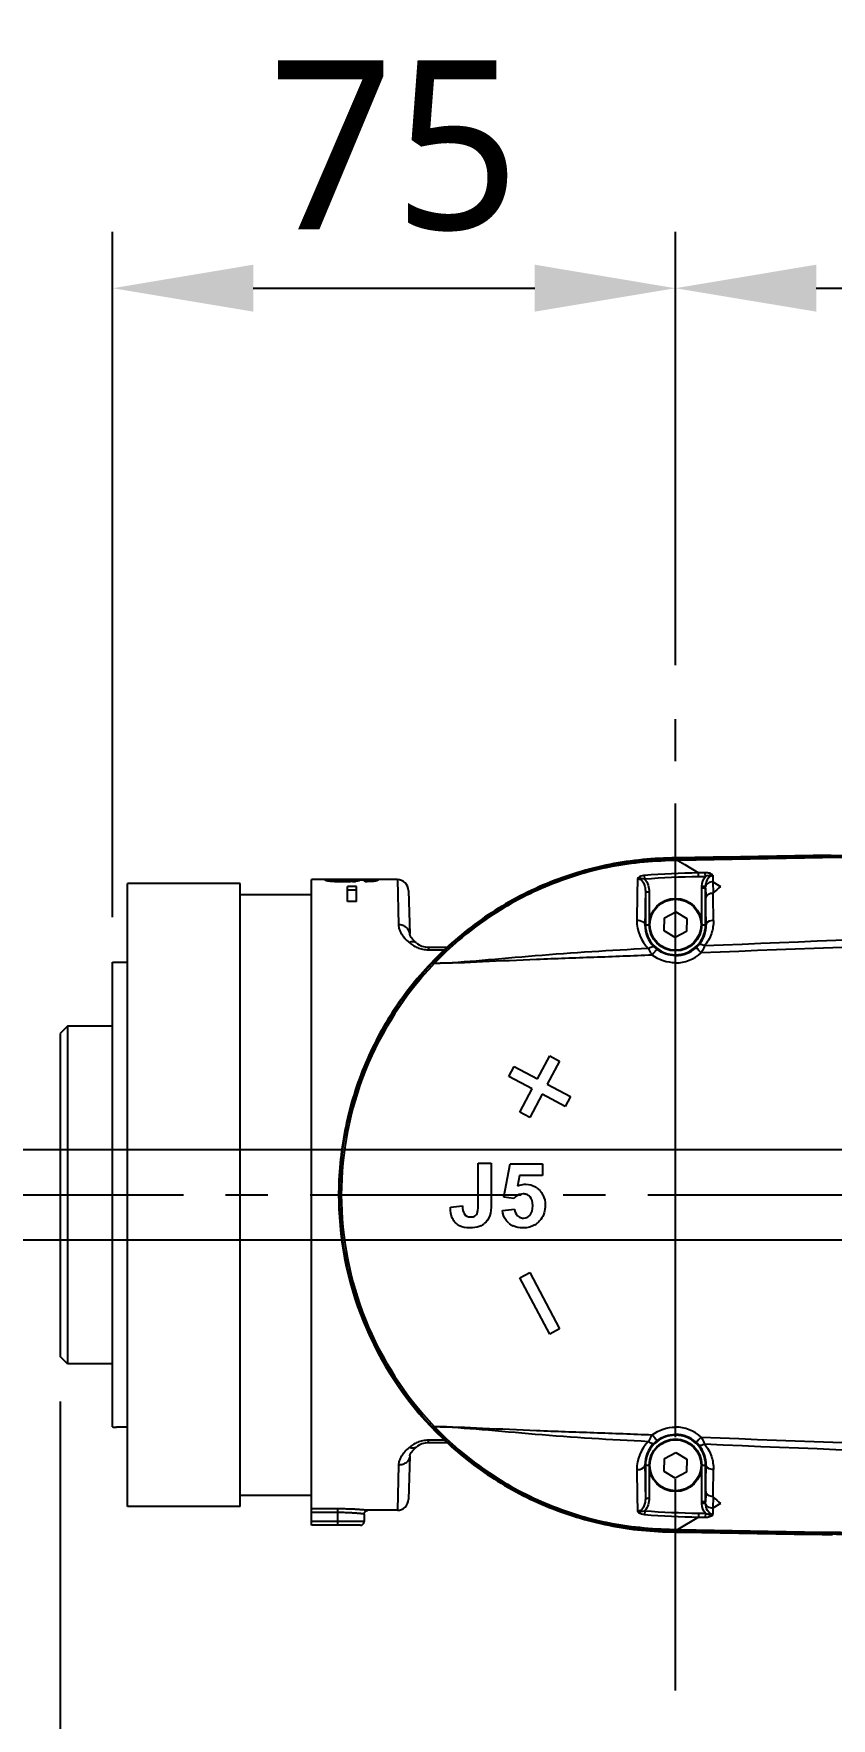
# Model space of a CAD drawing. Header units: millimetres. Extents: x 5828 to 6704, y 123 to 421.
# Drawn here: x 6403.88 to 6410.96, y 266.44 to 281.4 of the extents above; entities that cross this region are included whole.
import ezdxf

# ---------------------------------------------------------------- set-up
doc = ezdxf.new("R2010")
doc.units = ezdxf.units.MM
doc.linetypes.add('CENTER', pattern=[0.6, 0.375, -0.075, 0.075, -0.075])
for name, color, linetype in [('中心线', 7, 'Continuous'), ('外形图', 7, 'Continuous'), ('尺寸标注', 7, 'Continuous')]:
    doc.layers.add(name, color=color, linetype=linetype)
doc.styles.add('微软雅黑', font='msyh.ttc', dxfattribs={"height": 1.5})
doc.dimstyles.new('尺寸标注_1_15比例', dxfattribs={"dimtxt": 1.5, "dimasz": 1.25, "dimexe": 0.5, "dimexo": 0.4, "dimgap": 0.5, "dimtad": 1, "dimdec": 1, "dimlfac": 15, "dimdsep": 46, "dimtxsty": '微软雅黑', "dimcen": 0.09, "dimadec": 0, "dimazin": 0, "dimtp": 0.01, "dimtm": 0.01, "dimtfac": 1, "dimtdec": 1, "dimtofl": 0, "dimtmove": 0, "dimatfit": 3, "dimfxl": 1, "dimtolj": 1, "dimarcsym": 0})

# ---------------------------------------------------------------- blocks, each defined once
blk = doc.blocks.new('*D927')
at = {"layer": 'Defpoints', "color": 0}
for p in [(6409.58, 279.142), (6409.58, 275.394), (6404.58, 273.157)]:
    blk.add_point(p, dxfattribs=at)
at = {"layer": '尺寸标注', "color": 0, "lineweight": -2}
for p, q in [((6404.58, 273.557), (6404.58, 279.642)), ((6409.58, 275.794), (6409.58, 279.642)), ((6405.83, 279.142), (6408.33, 279.142))]:
    blk.add_line(p, q, dxfattribs=at)
at = {"layer": '尺寸标注', "color": 0}
for points in [[(6405.83, 279.351), (6405.83, 278.934), (6404.58, 279.142)], [(6408.33, 278.934), (6408.33, 279.351), (6409.58, 279.142)]]:
    blk.add_solid(points, dxfattribs=at)
at = {"layer": '尺寸标注', "color": 0, "insert": (6407.08, 280.405), "char_height": 1.5, "attachment_point": 5, "style": '微软雅黑'}
blk.add_mtext('\\A1;75', dxfattribs=at)
blk = doc.blocks.new('*D928')
at = {"layer": 'Defpoints', "color": 0}
for p in [(6428.58, 279.142), (6428.58, 276.9), (6409.58, 275.394)]:
    blk.add_point(p, dxfattribs=at)
at = {"layer": '尺寸标注', "color": 0, "lineweight": -2}
for p, q in [((6409.58, 275.794), (6409.58, 279.642)), ((6428.58, 277.3), (6428.58, 279.642)), ((6410.83, 279.142), (6427.33, 279.142))]:
    blk.add_line(p, q, dxfattribs=at)
at = {"layer": '尺寸标注', "color": 0}
for points in [[(6410.83, 279.351), (6410.83, 278.934), (6409.58, 279.142)], [(6427.33, 278.934), (6427.33, 279.351), (6428.58, 279.142)]]:
    blk.add_solid(points, dxfattribs=at)
at = {"layer": '尺寸标注', "color": 0, "insert": (6419.08, 280.418), "char_height": 1.5, "attachment_point": 5, "style": '微软雅黑'}
blk.add_mtext('\\A1;285', dxfattribs=at)
blk = doc.blocks.new('*D929')
at = {"layer": 'Defpoints', "color": 0}
for p in [(6412.513, 271.091), (6413.848, 271.091), (6413.848, 263.769)]:
    blk.add_point(p, dxfattribs=at)
at = {"layer": '尺寸标注', "color": 0, "lineweight": -2}
for p, q in [((6412.513, 270.691), (6412.513, 263.269)), ((6413.848, 270.691), (6413.848, 263.269)), ((6411.263, 263.769), (6406.533, 263.769)), ((6415.098, 263.769), (6416.348, 263.769))]:
    blk.add_line(p, q, dxfattribs=at)
at = {"layer": '尺寸标注', "color": 0}
for points in [[(6411.263, 263.56), (6411.263, 263.977), (6412.513, 263.769)], [(6415.098, 263.977), (6415.098, 263.56), (6413.848, 263.769)]]:
    blk.add_solid(points, dxfattribs=at)
at = {"layer": '尺寸标注', "color": 0, "insert": (6408.096, 265.044), "char_height": 1.5, "attachment_point": 5, "style": '微软雅黑'}
blk.add_mtext('\\A1;20', dxfattribs=at)
blk = doc.blocks.new('*D930')
at = {"layer": 'Defpoints', "color": 0}
for p in [(6413.18, 271.491), (6401.746, 270.69), (6413.18, 270.69)]:
    blk.add_point(p, dxfattribs=at)
at = {"layer": '尺寸标注', "color": 0, "lineweight": -2}
for p, q in [((6401.746, 272.741), (6401.746, 273.991)), ((6412.78, 271.491), (6401.246, 271.491)), ((6412.78, 270.69), (6401.246, 270.69)), ((6401.746, 269.44), (6401.746, 264.838))]:
    blk.add_line(p, q, dxfattribs=at)
at = {"layer": '尺寸标注', "color": 0}
for points in [[(6401.537, 272.741), (6401.954, 272.741), (6401.746, 271.491)], [(6401.954, 269.44), (6401.537, 269.44), (6401.746, 270.69)]]:
    blk.add_solid(points, dxfattribs=at)
at = {"layer": '尺寸标注', "color": 0, "insert": (6400.479, 266.346), "char_height": 1.5, "attachment_point": 5, "rotation": 90, "style": '微软雅黑'}
blk.add_mtext('\\A1;12', dxfattribs=at)
blk = doc.blocks.new('*D943')
at = {"layer": 'Defpoints', "color": 0}
for p in [(6404.114, 269.657), (6428.58, 228.257), (6404.114, 225.751)]:
    blk.add_point(p, dxfattribs=at)
at = {"layer": '尺寸标注', "color": 0, "lineweight": -2}
for p, q in [((6404.114, 269.257), (6404.114, 225.251)), ((6428.58, 227.857), (6428.58, 225.251)), ((6427.33, 225.751), (6405.364, 225.751))]:
    blk.add_line(p, q, dxfattribs=at)
at = {"layer": '尺寸标注', "color": 0}
for points in [[(6405.364, 225.959), (6405.364, 225.543), (6404.114, 225.751)], [(6427.33, 225.543), (6427.33, 225.959), (6428.58, 225.751)]]:
    blk.add_solid(points, dxfattribs=at)
at = {"layer": '尺寸标注', "color": 0, "insert": (6416.347, 227.026), "char_height": 1.5, "attachment_point": 5, "style": '微软雅黑'}
blk.add_mtext('\\A1;367', dxfattribs=at)

msp = doc.modelspace()

# ---------------------------------------------------------------- linework, layer by layer
at = {"layer": '中心线', "linetype": 'CENTER', "ltscale": 5}
for p, q in [((6409.5804, 266.6915), (6409.5804, 275.3938)), ((6403.334, 271.0906), (6435.6426, 271.0906))]:
    msp.add_line(p, q, dxfattribs=at)
at = {"layer": '外形图'}
for p, q in [((6409.6313, 274.0793), (6409.6023, 274.0788)), ((6409.6025, 274.0617), (6409.6023, 274.0763)), ((6409.6856, 274.0801), (6409.6024, 274.075)), ((6409.6025, 274.0617), (6409.6633, 274.0246)), ((6409.6856, 274.0801), (6409.6313, 274.0793)), ((6406.3471, 268.1573), (6406.3471, 273.8906)), ((6407.1097, 273.8906), (6406.3471, 273.8906)), ((6406.5258, 273.8896), (6406.5258, 273.8744)), ((6406.7009, 273.8905), (6406.7009, 273.8863)), ((6406.7365, 273.888), (6406.7365, 273.8756)), ((6406.8806, 273.8896), (6406.8806, 273.8742)), ((6407.1097, 273.8906), (6407.1198, 273.4894)), ((6409.3077, 273.8939), (6409.3045, 273.9279)), ((6409.6633, 274.0246), (6409.7847, 273.9504)), ((6409.8448, 273.9517), (6409.7847, 273.9504)), ((6409.7854, 273.9159), (6409.7847, 273.9504)), ((6409.8455, 273.9171), (6409.8448, 273.9517)), ((6404.7138, 268.324), (6404.7138, 273.8573)), ((6405.7138, 273.8573), (6404.7138, 273.8573)), ((6405.7138, 268.324), (6405.7138, 273.8573)), ((6405.7138, 273.7573), (6406.3471, 273.7573)), ((6406.5448, 273.8841), (6406.5448, 273.8731)), ((6406.5636, 273.881), (6406.5636, 273.8721)), ((6406.6257, 273.8797), (6406.6257, 273.8709)), ((6406.6671, 273.6953), (6406.6671, 273.83)), ((6406.7471, 273.83), (6406.6671, 273.83)), ((6406.7471, 273.7974), (6406.6671, 273.7974)), ((6406.69, 273.8812), (6406.69, 273.8723)), ((6406.7108, 273.8844), (6406.7108, 273.8734)), ((6406.7471, 273.6953), (6406.7471, 273.83)), ((6406.8517, 273.8817), (6406.8517, 273.8728)), ((6406.8642, 273.8841), (6406.8642, 273.8733)), ((6407.2097, 273.7933), (6407.2198, 273.4064)), ((6409.3132, 273.7823), (6409.3132, 273.4906)), ((6409.3132, 273.7823), (6409.3465, 273.7823)), ((6409.3465, 273.7823), (6409.3465, 273.4906)), ((6409.8144, 273.4906), (6409.8144, 273.8164)), ((6409.8477, 273.8164), (6409.8144, 273.8164)), ((6409.8481, 273.8303), (6409.8151, 273.8331)), ((6409.8477, 273.4906), (6409.8477, 273.8164)), ((6409.913, 273.872), (6409.9804, 273.8308)), ((6409.913, 273.872), (6409.9147, 273.7696)), ((6406.7471, 273.6953), (6406.6671, 273.6953)), ((6409.4829, 273.5509), (6409.5839, 273.6053)), ((6409.5839, 273.6053), (6409.6814, 273.545)), ((6409.3089, 273.4906), (6409.3465, 273.4906)), ((6409.4795, 273.4363), (6409.4829, 273.5509)), ((6409.6814, 273.545), (6409.678, 273.4304)), ((6409.8144, 273.4906), (6409.8525, 273.4906)), ((6407.2198, 273.4064), (6407.2198, 273.4064)), ((6407.3852, 273.2906), (6407.3852, 273.2684)), ((6407.3852, 273.2906), (6407.5522, 273.2906)), ((6409.577, 273.376), (6409.4795, 273.4363)), ((6409.678, 273.4304), (6409.577, 273.376)), ((6404.5804, 269.0307), (6404.5804, 273.1573)), ((6404.5804, 273.1573), (6404.7138, 273.1573)), ((6407.3852, 273.2684), (6407.529, 273.2684)), ((6409.5804, 268.9653), (6409.5804, 273.2159)), ((6404.1804, 272.5906), (6404.1138, 272.524)), ((6404.1804, 272.5906), (6404.1804, 269.5906)), ((6404.5804, 272.5906), (6404.1804, 272.5906)), ((6404.1138, 272.524), (6404.1138, 269.6573)), ((6408.3536, 272.1205), (6408.4632, 272.3265)), ((6408.5515, 272.2795), (6408.4419, 272.0735)), ((6408.4632, 272.3265), (6408.5515, 272.2795)), ((6408.1007, 272.1417), (6408.1476, 272.23)), ((6408.3067, 272.0322), (6408.1007, 272.1417)), ((6408.1476, 272.23), (6408.3536, 272.1205)), ((6408.1972, 271.8261), (6408.3067, 272.0322)), ((6408.395, 271.9852), (6408.2855, 271.7792)), ((6408.601, 271.8757), (6408.395, 271.9852)), ((6408.4419, 272.0735), (6408.648, 271.964)), ((6408.648, 271.964), (6408.601, 271.8757)), ((6408.2855, 271.7792), (6408.1972, 271.8261)), ((6407.829, 271.0079), (6407.829, 271.374)), ((6407.829, 271.374), (6407.943, 271.374)), ((6407.943, 271.374), (6407.943, 271.0153)), ((6408.0555, 271.0713), (6408.1112, 271.3662)), ((6408.1112, 271.3662), (6408.3984, 271.3662)), ((6408.3984, 271.3662), (6408.3984, 271.2646)), ((6408.1935, 271.2646), (6408.1765, 271.1683)), ((6408.3984, 271.2646), (6408.1935, 271.2646)), ((6408.1436, 271.0586), (6408.0555, 271.0713)), ((6407.5804, 270.9824), (6407.6883, 270.9948)), ((6408.0424, 270.953), (6408.1506, 270.9642)), ((6408.1972, 270.3551), (6408.2855, 270.4021)), ((6408.4632, 269.8548), (6408.1972, 270.3551)), ((6408.2855, 270.4021), (6408.5515, 269.9017)), ((6408.5515, 269.9017), (6408.4632, 269.8548)), ((6404.1804, 269.5906), (6404.1138, 269.6573)), ((6404.5804, 269.5906), (6404.1804, 269.5906)), ((6404.7138, 269.0283), (6404.6138, 269.0283)), ((6407.3852, 268.8906), (6407.3852, 268.9129)), ((6407.5286, 268.9129), (6407.3852, 268.9129)), ((6407.5527, 268.8906), (6407.3852, 268.8906)), ((6409.4829, 268.7509), (6409.5839, 268.8053)), ((6409.5839, 268.8053), (6409.6814, 268.745)), ((6407.1198, 268.6919), (6407.1097, 268.2906)), ((6407.2198, 268.7749), (6407.2097, 268.388)), ((6409.3089, 268.6906), (6409.3465, 268.6906)), ((6409.3132, 268.6906), (6409.3132, 268.399)), ((6409.3465, 268.6906), (6409.3465, 268.399)), ((6409.4795, 268.6363), (6409.4829, 268.7509)), ((6409.6814, 268.745), (6409.678, 268.6304)), ((6409.8144, 268.3649), (6409.8144, 268.6906)), ((6409.8144, 268.6906), (6409.8525, 268.6906)), ((6409.8477, 268.3649), (6409.8477, 268.6906)), ((6409.577, 268.576), (6409.4795, 268.6363)), ((6409.678, 268.6304), (6409.577, 268.576)), ((6405.7138, 268.424), (6406.3471, 268.424)), ((6409.3132, 268.399), (6409.3465, 268.399)), ((6409.8477, 268.3649), (6409.8144, 268.3649)), ((6409.9147, 268.4117), (6409.913, 268.3093)), ((6405.7138, 268.324), (6404.7138, 268.324)), ((6406.5804, 268.3033), (6406.3471, 268.3033)), ((6406.5804, 268.2707), (6406.3471, 268.2707)), ((6406.5804, 268.1573), (6406.5804, 268.3033)), ((6406.8155, 268.2579), (6406.8143, 268.1901)), ((6407.1097, 268.2906), (6406.8489, 268.2906)), ((6409.3077, 268.2874), (6409.3045, 268.2534)), ((6409.7847, 268.2309), (6409.6025, 268.1196)), ((6409.7854, 268.2654), (6409.7847, 268.2309)), ((6409.7847, 268.2309), (6409.8448, 268.2296)), ((6409.8481, 268.351), (6409.8151, 268.3482)), ((6409.8455, 268.2642), (6409.8448, 268.2296)), ((6409.9804, 268.3504), (6409.913, 268.3093)), ((6406.8143, 268.1901), (6406.3471, 268.1901)), ((6406.781, 268.1573), (6406.3471, 268.1573)), ((6409.6022, 268.1042), (6409.6536, 268.1017)), ((6409.6022, 268.1025), (6409.6536, 268.1017)), ((6409.6025, 268.1196), (6409.6023, 268.105)), ((6410.9646, 268.0748), (6410.9744, 268.0746))]:
    msp.add_line(p, q, dxfattribs=at)
for points in [[(6407.2785, 273.3292), (6407.2683, 273.3381), (6407.259, 273.3469), (6407.251, 273.3552), (6407.244, 273.3629), (6407.2382, 273.3702), (6407.2334, 273.3768), (6407.2295, 273.3827), (6407.2264, 273.388), (6407.224, 273.3928), (6407.2222, 273.3969), (6407.221, 273.4004), (6407.2203, 273.4032), (6407.2199, 273.4052), (6407.2198, 273.4064)], [(6407.2198, 268.7749), (6407.2199, 268.7761), (6407.2203, 268.7781), (6407.221, 268.7809), (6407.2223, 268.7844), (6407.224, 268.7886), (6407.2264, 268.7933), (6407.2295, 268.7986), (6407.2334, 268.8046), (6407.2382, 268.8112), (6407.2441, 268.8184), (6407.251, 268.8262), (6407.2591, 268.8345), (6407.2684, 268.8432), (6407.2785, 268.8521)], [(6406.8155, 268.2579), (6406.8156, 268.2602), (6406.8161, 268.2633), (6406.8168, 268.2664), (6406.8178, 268.2694), (6406.819, 268.2722), (6406.8206, 268.275), (6406.8224, 268.2776), (6406.8244, 268.28), (6406.8267, 268.2822), (6406.8291, 268.2842), (6406.8318, 268.2859), (6406.8345, 268.2874), (6406.8374, 268.2886), (6406.8405, 268.2896), (6406.8435, 268.2902), (6406.8467, 268.2906), (6406.8489, 268.2906)]]:
    msp.add_lwpolyline(points, dxfattribs=at)
for centre, radius in [((6409.5804, 273.4906), 0.2333), ((6409.5804, 273.4906), 0.2267), ((6409.5804, 268.6906), 0.2333), ((6409.5804, 268.6906), 0.2267)]:
    msp.add_circle(centre, radius, dxfattribs=at)
for centre, radius, start, end in [((6425.0406, -610.4454), 884.6564, 90.3351838, 90.9999326), ((6423.646, -512.7398), 786.9268, 90.2752708, 91.0225507), ((6407.1097, 273.7906), 0.1, 1.5, 90), ((6507.2117, 272.2726), 97.9829, 179.049727, 179.2649), ((6406.6617, 274.6122), 0.7404, 273.80278, 275.54923), ((6406.6638, 274.5884), 0.7165, 275.56813, 275.82642), ((6481.5883, 272.5815), 72.2851, 179.048152, 179.279371), ((6410.9325, 272.7422), 1.4463, 131.17122, 134.73157), ((6332.9572, 272.6237), 76.966, 0.674219, 0.853127), ((6341.8552, 272.6527), 68.0025, 0.706034, 0.903416), ((6409.5849, 273.5249), 0.348, 179.21414, 225.1184), ((6409.5799, 273.4864), 0.271, 179.09652, 225.44843), ((6409.5804, 273.4906), 0.2672, 180, 0), ((6409.5817, 273.4865), 0.2709, 319.86681, 0.8812), ((6416.3318, 129.1035), 144.3441, 88.339768, 92.578488), ((6407.3852, 273.4573), 0.1667, 230.21661, 270), ((6409.5706, 273.4771), 0.2579, 225.46819, 233.25352), ((6409.5916, 273.4782), 0.2579, 311.97894, 319.84973), ((6409.5809, 271.0904), 2.9851, 136.19213, 179.99571), ((6409.5805, 273.4904), 0.2744, 269.99707, 312.0083), ((6409.5804, 273.4927), 0.3408, 270.00213, 312.04576), ((6409.5809, 271.0909), 2.9851, 180.0043, 223.80786), ((6408.2586, 271.0045), 0.1833, 110.05869, 116.62903), ((6408.2278, 270.9997), 0.1004, 106.74697, 114.97053), ((6408.2496, 271.0199), 0.1677, 52.24546, 58.5524), ((6407.7717, 270.9708), 0.1739, 304.52067, 309.28467), ((6408.2074, 270.9645), 0.1639, 229.68278, 239.77219), ((6408.2087, 270.967), 0.1667, 239.78451, 244.8994), ((6408.2423, 270.9687), 0.1696, 301.62289, 305.86678), ((6408.2387, 270.9736), 0.1757, 305.88811, 312.20484), ((6409.5804, 268.6906), 0.2672, 0, 180), ((6409.5804, 268.6885), 0.3408, 47.95424, 89.99787), ((6409.5805, 268.6909), 0.2744, 47.99169, 90.00293), ((6407.3852, 268.724), 0.1667, 90.00003, 129.7826), ((6409.5849, 268.6564), 0.348, 134.88168, 180.78564), ((6409.5799, 268.6949), 0.271, 134.55154, 180.90344), ((6409.5706, 268.7042), 0.2579, 126.74656, 134.53177), ((6409.5916, 268.7031), 0.2579, 40.15028, 48.02104), ((6409.5814, 268.6947), 0.2711, 359.13619, 40.11579), ((6416.3318, 413.0806), 144.3469, 267.421552, 271.660192), ((6476.7601, 269.5293), 67.4564, 180.712353, 180.960124), ((6338.5408, 269.5751), 71.3172, 359.101171, 359.289379), ((6497.2881, 269.7627), 88.0582, 180.722978, 180.962411), ((6328.9121, 269.6116), 81.0115, 359.151338, 359.321313), ((6407.1097, 268.3906), 0.1, 270, 358.49997), ((6410.933, 269.4396), 1.4469, 225.26963, 228.82839), ((6406.781, 268.1906), 0.0333, 270, 359), ((6424.9415, 1144.7667), 876.7959, 268.9975832, 269.66828), ((6423.5288, 1045.243), 777.2481, 268.9733511, 269.7299241)]:
    msp.add_arc(centre, radius, start, end, dxfattribs=at)
msp.add_ellipse((6404.7471, 271.0906), major_axis=(0, 2.0667), ratio=1, start_param=-3.2223255, end_param=-3.2061536, dxfattribs=at)
for points, knots in [([(6419.8652, 274.1985), (6418.1685, 274.1888), (6415.6236, 274.1666), (6412.6546, 274.1271), (6410.9581, 274.1019), (6410.1098, 274.0863), (6409.6856, 274.0801)], [0, 0, 0, 0, 0.4999899, 0.7499865, 0.8749853, 1, 1, 1, 1]), ([(6409.547, 274.0829), (6409.4486, 274.0807), (6409.2518, 274.0701), (6408.8634, 274.0071), (6408.3923, 273.8582), (6407.8737, 273.572), (6407.4209, 273.1899), (6407.0518, 272.7265), (6406.7804, 272.1999), (6406.6179, 271.6301), (6406.5527, 270.8457), (6406.7647, 269.8637), (6407.3396, 269.0401), (6407.9583, 268.5533), (6408.4864, 268.2845), (6408.9621, 268.1518), (6409.3531, 268.1015), (6409.5507, 268.098), (6409.6499, 268.0966)], [0, 0, 0, 0, 0.0313918, 0.0627055, 0.1252465, 0.1877889, 0.2503308, 0.3128738, 0.3754122, 0.4379568, 0.5004935, 0.6249746, 0.7494509, 0.8119925, 0.8745358, 0.9370831, 0.9683717, 1, 1, 1, 1]), ([(6409.6023, 274.0788), (6409.5035, 274.0772), (6409.3065, 274.0707), (6408.917, 274.0143), (6408.4438, 273.8742), (6407.9206, 273.5973), (6407.3104, 273.1011), (6406.7497, 272.2683), (6406.5152, 271.0907), (6406.7496, 269.9131), (6407.3104, 269.0802), (6407.9205, 268.5841), (6408.4437, 268.3071), (6408.9169, 268.167), (6409.3064, 268.1106), (6409.5034, 268.1041), (6409.6022, 268.1025)], [0, 0, 0, 0, 0.0315586, 0.0628955, 0.1255144, 0.1881321, 0.2507484, 0.3753715, 0.4999998, 0.6246281, 0.7492512, 0.8118676, 0.8744853, 0.9371042, 0.968441, 1, 1, 1, 1]), ([(6409.6023, 274.0763), (6409.4004, 274.0729), (6408.9957, 274.038), (6408.4114, 273.8605), (6407.8773, 273.5658), (6407.5664, 273.3026), (6407.4267, 273.1568)], [0, 0, 0, 0, 0.2498905, 0.4997219, 0.750074, 1, 1, 1, 1]), ([(6409.6025, 274.0617), (6409.4017, 274.0572), (6408.9984, 274.0261), (6408.4179, 273.8459), (6407.885, 273.5553), (6407.5767, 273.2917), (6407.4377, 273.1463)], [0, 0, 0, 0, 0.2498543, 0.4998287, 0.7498754, 1, 1, 1, 1]), ([(6406.4727, 273.8844), (6406.4727, 273.8846), (6406.4729, 273.8849), (6406.4733, 273.8852), (6406.4739, 273.8856), (6406.475, 273.8861), (6406.4767, 273.8865), (6406.4788, 273.8869), (6406.4815, 273.8873), (6406.4846, 273.8877), (6406.4896, 273.8882), (6406.4966, 273.8886), (6406.5092, 273.8892), (6406.5191, 273.8895), (6406.5258, 273.8896)], [0, 0, 0, 0, 0.0118525, 0.019438, 0.0286511, 0.0526566, 0.084771, 0.1255262, 0.1752654, 0.2336918, 0.3001019, 0.453128, 0.6246098, 1, 1, 1, 1]), ([(6406.5258, 273.8896), (6406.5374, 273.8899), (6406.5629, 273.8902), (6406.6042, 273.8904), (6406.651, 273.8904), (6406.684, 273.8905), (6406.7012, 273.8905)], [0, 0, 0, 0, 0.1984688, 0.4360621, 0.7054894, 1, 1, 1, 1]), ([(6406.6332, 273.8877), (6406.621, 273.8877), (6406.6037, 273.8876), (6406.5818, 273.8872), (6406.5721, 273.8869), (6406.5676, 273.8867)], [0, 0, 0, 0, 0.5568304, 0.7950322, 1, 1, 1, 1]), ([(6406.6911, 273.8869), (6406.687, 273.887), (6406.6782, 273.8873), (6406.6589, 273.8876), (6406.6437, 273.8877), (6406.6332, 273.8877)], [0, 0, 0, 0, 0.2125212, 0.4562806, 1, 1, 1, 1]), ([(6406.7012, 273.8905), (6406.7185, 273.8905), (6406.7519, 273.8904), (6406.7997, 273.8904), (6406.8423, 273.8901), (6406.8687, 273.8898), (6406.8806, 273.8896)], [0, 0, 0, 0, 0.2884852, 0.5584607, 0.8002563, 1, 1, 1, 1]), ([(6406.8394, 273.8869), (6406.8324, 273.8872), (6406.8172, 273.8875), (6406.7929, 273.8878), (6406.7655, 273.8879), (6406.7465, 273.888), (6406.7365, 273.888)], [0, 0, 0, 0, 0.2040707, 0.4433213, 0.7095381, 1, 1, 1, 1]), ([(6406.7365, 273.888), (6406.7397, 273.8879), (6406.7456, 273.8877), (6406.7538, 273.8872), (6406.7606, 273.8867), (6406.7653, 273.8862), (6406.7684, 273.8858), (6406.7703, 273.8855), (6406.7717, 273.8852), (6406.7729, 273.8848), (6406.7737, 273.8845), (6406.7743, 273.8842), (6406.7747, 273.8838), (6406.7748, 273.8835), (6406.7748, 273.8834)], [0, 0, 0, 0, 0.2458252, 0.4552012, 0.629251, 0.76694, 0.8223759, 0.8691079, 0.9073708, 0.9376633, 0.9608948, 0.9781065, 0.9904788, 1, 1, 1, 1]), ([(6406.8806, 273.8896), (6406.885, 273.8895), (6406.8933, 273.8892), (6406.9047, 273.8888), (6406.9143, 273.8883), (6406.9211, 273.8877), (6406.9256, 273.8872), (6406.9283, 273.8868), (6406.9305, 273.8864), (6406.9324, 273.886), (6406.9338, 273.8855), (6406.9348, 273.885), (6406.9355, 273.8844), (6406.9356, 273.884), (6406.9356, 273.8838)], [0, 0, 0, 0, 0.2377456, 0.4415863, 0.6119871, 0.7494112, 0.8059424, 0.8545513, 0.8954463, 0.9288738, 0.9551702, 0.9749004, 0.9890992, 1, 1, 1, 1]), ([(6409.3045, 273.9279), (6409.2981, 273.9273), (6409.2754, 273.9235), (6409.2507, 273.9124), (6409.2423, 273.8976)], [0, 0, 0, 0, 0.2735961, 1, 1, 1, 1]), ([(6409.2423, 273.8976), (6409.2547, 273.8994), (6409.2813, 273.8886), (6409.3007, 273.8556), (6409.3113, 273.8196), (6409.3132, 273.7947), (6409.3132, 273.7823)], [0, 0, 0, 0, 0.2510945, 0.5018024, 0.7509979, 1, 1, 1, 1]), ([(6409.9121, 273.9293), (6409.9054, 273.9383), (6409.8816, 273.9494), (6409.8577, 273.9519), (6409.8448, 273.9517)], [0, 0, 0, 0, 0.4652728, 1, 1, 1, 1]), ([(6409.8481, 273.8303), (6409.8495, 273.8513), (6409.8564, 273.8832), (6409.8804, 273.9189), (6409.9014, 273.9291), (6409.9121, 273.9293)], [0, 0, 0, 0, 0.4967975, 0.747736, 1, 1, 1, 1]), ([(6406.5147, 273.8755), (6406.5114, 273.8758), (6406.5053, 273.8764), (6406.4968, 273.8775), (6406.4894, 273.8787), (6406.4841, 273.8797), (6406.4805, 273.8805), (6406.4784, 273.8811), (6406.4766, 273.8816), (6406.4752, 273.8822), (6406.4741, 273.8827), (6406.4732, 273.8833), (6406.4727, 273.884), (6406.4727, 273.8844)], [0, 0, 0, 0, 0.2247818, 0.4231707, 0.5952357, 0.7375059, 0.7966258, 0.8475281, 0.8901801, 0.9248326, 0.9521779, 0.9730678, 1, 1, 1, 1]), ([(6406.5448, 273.8731), (6406.5421, 273.8732), (6406.5321, 273.8739), (6406.522, 273.8747), (6406.5147, 273.8755)], [0, 0, 0, 0, 0.2665951, 1, 1, 1, 1]), ([(6406.5676, 273.8867), (6406.5644, 273.8866), (6406.5598, 273.8864), (6406.5541, 273.8859), (6406.5507, 273.8856), (6406.5484, 273.8853), (6406.5469, 273.885), (6406.5461, 273.8849), (6406.5455, 273.8847), (6406.5451, 273.8845), (6406.5448, 273.8842), (6406.5448, 273.8841)], [0, 0, 0, 0, 0.4200647, 0.594077, 0.7405072, 0.8538463, 0.8972114, 0.9317951, 0.9584058, 0.9779729, 1, 1, 1, 1]), ([(6406.5448, 273.8841), (6406.5448, 273.8839), (6406.5451, 273.8836), (6406.5457, 273.8833), (6406.5463, 273.8831), (6406.5472, 273.8829), (6406.5486, 273.8826), (6406.5508, 273.8823), (6406.5536, 273.8819), (6406.5579, 273.8815), (6406.5613, 273.8812), (6406.5636, 273.881)], [0, 0, 0, 0, 0.0314974, 0.0588928, 0.0951764, 0.1405555, 0.1944991, 0.3240424, 0.474314, 0.6406265, 1, 1, 1, 1]), ([(6406.6264, 273.8709), (6406.6124, 273.8709), (6406.5851, 273.8712), (6406.5579, 273.8723), (6406.5448, 273.8731)], [0, 0, 0, 0, 0.5159916, 1, 1, 1, 1]), ([(6406.5636, 273.881), (6406.5678, 273.8808), (6406.577, 273.8803), (6406.5977, 273.8798), (6406.6142, 273.8797), (6406.6257, 273.8797)], [0, 0, 0, 0, 0.2015006, 0.442947, 1, 1, 1, 1]), ([(6406.6257, 273.8797), (6406.6375, 273.8797), (6406.6543, 273.8798), (6406.6757, 273.8804), (6406.6854, 273.8808), (6406.69, 273.8812)], [0, 0, 0, 0, 0.5474641, 0.7857332, 1, 1, 1, 1]), ([(6406.7108, 273.8734), (6406.6978, 273.8726), (6406.6697, 273.8713), (6406.6415, 273.8709), (6406.6264, 273.8709)], [0, 0, 0, 0, 0.4638019, 1, 1, 1, 1]), ([(6406.69, 273.8812), (6406.6932, 273.8814), (6406.6986, 273.8818), (6406.7047, 273.8825), (6406.7079, 273.8831), (6406.7091, 273.8834), (6406.7097, 273.8836), (6406.7102, 273.8838), (6406.7106, 273.884), (6406.7108, 273.8842), (6406.7108, 273.8844)], [0, 0, 0, 0, 0.4497261, 0.7634838, 0.8676502, 0.9067981, 0.93781, 0.9615799, 0.9791142, 1, 1, 1, 1]), ([(6406.7108, 273.8844), (6406.7108, 273.8846), (6406.7104, 273.8848), (6406.7099, 273.885), (6406.7092, 273.8852), (6406.7083, 273.8854), (6406.7068, 273.8857), (6406.7046, 273.8859), (6406.7016, 273.8862), (6406.6971, 273.8866), (6406.6935, 273.8867), (6406.6911, 273.8869)], [0, 0, 0, 0, 0.030023, 0.0566744, 0.0921384, 0.1366203, 0.1896125, 0.3178242, 0.4691136, 0.6366321, 1, 1, 1, 1]), ([(6406.7748, 273.8834), (6406.7748, 273.883), (6406.7742, 273.8824), (6406.7732, 273.8818), (6406.7719, 273.8813), (6406.7704, 273.8808), (6406.7685, 273.8803), (6406.7663, 273.8798), (6406.7627, 273.879), (6406.7577, 273.8782), (6406.7486, 273.8769), (6406.7414, 273.8761), (6406.7365, 273.8756)], [0, 0, 0, 0, 0.0312309, 0.0567503, 0.0899956, 0.131389, 0.1812086, 0.2393105, 0.3050437, 0.4562516, 0.6265238, 1, 1, 1, 1]), ([(6406.8135, 273.8803), (6406.8207, 273.8804), (6406.8309, 273.8806), (6406.8436, 273.8811), (6406.8492, 273.8814), (6406.8517, 273.8817)], [0, 0, 0, 0, 0.5620801, 0.8004409, 1, 1, 1, 1]), ([(6406.8228, 273.8719), (6406.822, 273.8727), (6406.8191, 273.8757), (6406.8159, 273.8784), (6406.8135, 273.8803)], [0, 0, 0, 0, 0.2625428, 1, 1, 1, 1]), ([(6406.8642, 273.8733), (6406.8609, 273.8731), (6406.8471, 273.8725), (6406.8332, 273.8721), (6406.8228, 273.8719)], [0, 0, 0, 0, 0.2423789, 1, 1, 1, 1]), ([(6406.8642, 273.8841), (6406.8642, 273.8843), (6406.8638, 273.8846), (6406.8633, 273.8848), (6406.8626, 273.885), (6406.8617, 273.8852), (6406.8601, 273.8855), (6406.8575, 273.8858), (6406.8539, 273.8861), (6406.8478, 273.8865), (6406.8429, 273.8868), (6406.8394, 273.8869)], [0, 0, 0, 0, 0.0231028, 0.0437733, 0.071783, 0.1078978, 0.1527523, 0.2683418, 0.4153853, 0.5885357, 1, 1, 1, 1]), ([(6406.8517, 273.8817), (6406.8528, 273.8817), (6406.8549, 273.8819), (6406.8576, 273.8822), (6406.8598, 273.8826), (6406.8615, 273.8829), (6406.8627, 273.8832), (6406.8635, 273.8835), (6406.864, 273.8838), (6406.8642, 273.884), (6406.8642, 273.8841)], [0, 0, 0, 0, 0.2568735, 0.4688923, 0.6399994, 0.7722363, 0.8693438, 0.9352378, 0.9758212, 1, 1, 1, 1]), ([(6406.9066, 273.8766), (6406.9001, 273.8758), (6406.886, 273.8745), (6406.8719, 273.8737), (6406.8642, 273.8733)], [0, 0, 0, 0, 0.4593914, 1, 1, 1, 1]), ([(6406.9356, 273.8838), (6406.9356, 273.8835), (6406.9353, 273.8829), (6406.9347, 273.8824), (6406.9336, 273.8818), (6406.9315, 273.881), (6406.9284, 273.8801), (6406.9243, 273.8792), (6406.9192, 273.8783), (6406.9132, 273.8774), (6406.9089, 273.8768), (6406.9066, 273.8766)], [0, 0, 0, 0, 0.0305991, 0.0525709, 0.0805368, 0.1573357, 0.2646228, 0.4031305, 0.572635, 0.7713952, 1, 1, 1, 1]), ([(6409.913, 273.872), (6409.8981, 273.8717), (6409.8704, 273.8654), (6409.8503, 273.8423), (6409.8481, 273.8303)], [0, 0, 0, 0, 0.5520752, 1, 1, 1, 1]), ([(6409.9147, 273.7696), (6409.8987, 273.7693), (6409.8696, 273.7634), (6409.8494, 273.7371), (6409.8492, 273.7249)], [0, 0, 0, 0, 0.5668086, 1, 1, 1, 1]), ([(6407.2198, 273.4064), (6407.2197, 273.4119), (6407.2181, 273.423), (6407.212, 273.4389), (6407.2025, 273.4534), (6407.19, 273.4661), (6407.1748, 273.4763), (6407.1576, 273.4839), (6407.1391, 273.4885), (6407.1263, 273.4895), (6407.1198, 273.4894)], [0, 0, 0, 0, 0.1154967, 0.2325021, 0.3522459, 0.4754907, 0.6024415, 0.7327603, 0.8656536, 1, 1, 1, 1]), ([(6407.1198, 273.4894), (6407.12, 273.4828), (6407.1215, 273.4694), (6407.1269, 273.4495), (6407.1352, 273.4294), (6407.1462, 273.4094), (6407.1598, 273.3896), (6407.1818, 273.3628), (6407.2009, 273.3443), (6407.2146, 273.3324)], [0, 0, 0, 0, 0.1047068, 0.2138084, 0.3285245, 0.4495753, 0.5772846, 0.7117047, 1, 1, 1, 1]), ([(6409.2369, 273.5297), (6409.2459, 273.53), (6409.2728, 273.5287), (6409.3085, 273.5101), (6409.3089, 273.4906)], [0, 0, 0, 0, 0.3161215, 1, 1, 1, 1]), ([(6409.9179, 273.5293), (6409.9183, 273.4897), (6409.9055, 273.4073), (6409.8648, 273.3339), (6409.838, 273.3014)], [0, 0, 0, 0, 0.4843697, 1, 1, 1, 1]), ([(6409.9179, 273.5293), (6409.9095, 273.5292), (6409.8847, 273.5267), (6409.8529, 273.5086), (6409.8525, 273.4906)], [0, 0, 0, 0, 0.3181094, 1, 1, 1, 1]), ([(6407.2785, 273.3292), (6407.2767, 273.3308), (6407.2725, 273.3337), (6407.2632, 273.338), (6407.2496, 273.3405), (6407.2321, 273.3388), (6407.2204, 273.335), (6407.2146, 273.3324)], [0, 0, 0, 0, 0.109836, 0.2215599, 0.4564936, 0.7149791, 1, 1, 1, 1]), ([(6407.2146, 273.3324), (6407.2249, 273.3235), (6407.248, 273.3065), (6407.2807, 273.2897), (6407.3101, 273.2792), (6407.3425, 273.271), (6407.3681, 273.2684), (6407.3852, 273.2684)], [0, 0, 0, 0, 0.2201243, 0.4611668, 0.5899131, 0.7235186, 1, 1, 1, 1]), ([(6409.3393, 273.2783), (6409.3483, 273.2854), (6409.3628, 273.2955), (6409.3847, 273.2978), (6409.3898, 273.2933)], [0, 0, 0, 0, 0.626016, 1, 1, 1, 1]), ([(6409.838, 273.3014), (6409.8287, 273.3073), (6409.8143, 273.3157), (6409.7931, 273.3166), (6409.7887, 273.3119)], [0, 0, 0, 0, 0.6323188, 1, 1, 1, 1]), ([(6420.5136, 273.3194), (6419.6218, 273.346), (6417.8374, 273.3794), (6414.2682, 273.3837), (6411.5915, 273.317), (6409.8087, 273.2396)], [0, 0, 0, 0, 0.2500034, 0.5000096, 1, 1, 1, 1]), ([(6409.838, 273.3014), (6409.836, 273.2964), (6409.8271, 273.2754), (6409.8171, 273.2549), (6409.8087, 273.2396)], [0, 0, 0, 0, 0.2376212, 1, 1, 1, 1]), ([(6407.4375, 273.1459), (6407.1793, 272.8727), (6406.759, 272.2255), (6406.6119, 271.4665), (6406.6119, 271.0906)], [0, 0, 0, 0, 0.5000355, 1, 1, 1, 1]), ([(6407.4267, 273.1568), (6407.4269, 273.1565), (6407.4307, 273.153), (6407.4343, 273.1494), (6407.4377, 273.1463)], [0, 0, 0, 0, 0.0823333, 1, 1, 1, 1]), ([(6409.3739, 273.2201), (6409.2009, 273.2127), (6408.8585, 273.2001), (6408.3561, 273.1828), (6407.8839, 273.1607), (6407.5808, 273.1472), (6407.4375, 273.1459)], [0, 0, 0, 0, 0.2681972, 0.5303969, 0.7782016, 1, 1, 1, 1]), ([(6409.3393, 273.2783), (6409.0036, 273.2616), (6408.5106, 273.2315), (6407.878, 273.1723), (6407.5793, 273.1501), (6407.4377, 273.1463)], [0, 0, 0, 0, 0.5289486, 0.777101, 1, 1, 1, 1]), ([(6409.3393, 273.2783), (6409.3418, 273.2736), (6409.3524, 273.2536), (6409.3642, 273.2343), (6409.3739, 273.2201)], [0, 0, 0, 0, 0.2369328, 1, 1, 1, 1]), ([(6409.3739, 273.2201), (6409.3789, 273.2267), (6409.3883, 273.2386), (6409.4009, 273.2557), (6409.4098, 273.2633), (6409.4146, 273.2711), (6409.4164, 273.2705)], [0, 0, 0, 0, 0.3776977, 0.699301, 0.9163684, 1, 1, 1, 1]), ([(6409.8087, 273.2396), (6409.8032, 273.2457), (6409.7929, 273.2566), (6409.7797, 273.2723), (6409.7699, 273.2794), (6409.7658, 273.2867), (6409.7641, 273.2865)], [0, 0, 0, 0, 0.3800858, 0.7022456, 0.9186994, 1, 1, 1, 1]), ([(6406.6119, 271.0906), (6406.6119, 270.7148), (6406.759, 269.9558), (6407.1793, 269.3086), (6407.4375, 269.0353)], [0, 0, 0, 0, 0.4999654, 1, 1, 1, 1]), ([(6407.4267, 269.0244), (6407.4272, 269.0258), (6407.4318, 269.0288), (6407.4349, 269.0327), (6407.4375, 269.0353)], [0, 0, 0, 0, 0.2804541, 1, 1, 1, 1]), ([(6407.4267, 269.0244), (6407.5664, 268.8787), (6407.8773, 268.6155), (6408.4113, 268.3208), (6408.9957, 268.1435), (6409.4004, 268.1084), (6409.6023, 268.105)], [0, 0, 0, 0, 0.2499158, 0.5002475, 0.7500821, 1, 1, 1, 1]), ([(6407.4375, 269.0353), (6407.5808, 269.034), (6407.8839, 269.0205), (6408.3561, 268.9984), (6408.8585, 268.9812), (6409.2009, 268.9686), (6409.3739, 268.9612)], [0, 0, 0, 0, 0.2217935, 0.4695969, 0.7317992, 1, 1, 1, 1]), ([(6407.4377, 269.035), (6407.5793, 269.0312), (6407.878, 269.009), (6408.5106, 268.9498), (6409.0036, 268.9197), (6409.3393, 268.903)], [0, 0, 0, 0, 0.222894, 0.4710455, 1, 1, 1, 1]), ([(6407.4377, 269.035), (6407.5767, 268.8896), (6407.885, 268.626), (6408.4179, 268.3354), (6408.9984, 268.1552), (6409.4016, 268.1241), (6409.6025, 268.1196)], [0, 0, 0, 0, 0.2501195, 0.5001631, 0.7501399, 1, 1, 1, 1]), ([(6409.3739, 268.9612), (6409.3706, 268.9564), (6409.3582, 268.9375), (6409.347, 268.9178), (6409.3393, 268.903)], [0, 0, 0, 0, 0.2597966, 1, 1, 1, 1]), ([(6409.3739, 268.9612), (6409.3789, 268.9545), (6409.3883, 268.9427), (6409.4009, 268.9256), (6409.4098, 268.918), (6409.4146, 268.9102), (6409.4164, 268.9108)], [0, 0, 0, 0, 0.3776977, 0.6993011, 0.9163684, 1, 1, 1, 1]), ([(6407.2146, 268.8488), (6407.2009, 268.837), (6407.1818, 268.8184), (6407.1599, 268.7917), (6407.1462, 268.7719), (6407.1352, 268.7519), (6407.1269, 268.7318), (6407.1215, 268.7118), (6407.12, 268.6984), (6407.1198, 268.6919)], [0, 0, 0, 0, 0.2882975, 0.4227187, 0.5504261, 0.6714761, 0.7861934, 0.8952946, 1, 1, 1, 1]), ([(6407.3852, 268.9129), (6407.3681, 268.9129), (6407.3425, 268.9103), (6407.3101, 268.9021), (6407.2807, 268.8916), (6407.248, 268.8748), (6407.2249, 268.8578), (6407.2146, 268.8488)], [0, 0, 0, 0, 0.2764756, 0.4100807, 0.5388306, 0.7798761, 1, 1, 1, 1]), ([(6407.2785, 268.8521), (6407.2767, 268.8505), (6407.2725, 268.8476), (6407.2632, 268.8433), (6407.2496, 268.8408), (6407.2321, 268.8425), (6407.2204, 268.8463), (6407.2146, 268.8488)], [0, 0, 0, 0, 0.1098365, 0.2215607, 0.4564942, 0.7149792, 1, 1, 1, 1]), ([(6409.3393, 268.903), (6409.3483, 268.8959), (6409.3628, 268.8858), (6409.3847, 268.8834), (6409.3898, 268.888)], [0, 0, 0, 0, 0.6260154, 1, 1, 1, 1]), ([(6409.8087, 268.9416), (6409.8032, 268.9356), (6409.7929, 268.9247), (6409.7797, 268.909), (6409.7699, 268.9019), (6409.7658, 268.8945), (6409.7641, 268.8948)], [0, 0, 0, 0, 0.3800858, 0.7022456, 0.9186994, 1, 1, 1, 1]), ([(6409.838, 268.8799), (6409.8287, 268.8739), (6409.8143, 268.8656), (6409.7931, 268.8647), (6409.7887, 268.8694)], [0, 0, 0, 0, 0.6323188, 1, 1, 1, 1]), ([(6409.8087, 268.9416), (6409.8115, 268.9365), (6409.8222, 268.9163), (6409.8316, 268.8955), (6409.838, 268.8799)], [0, 0, 0, 0, 0.25899, 1, 1, 1, 1]), ([(6409.8087, 268.9416), (6411.5915, 268.8643), (6414.2682, 268.7976), (6417.8374, 268.8019), (6419.6218, 268.8352), (6420.5136, 268.8619)], [0, 0, 0, 0, 0.4999904, 0.7499966, 1, 1, 1, 1]), ([(6409.838, 268.8799), (6409.8648, 268.8473), (6409.9055, 268.774), (6409.9183, 268.6916), (6409.9179, 268.652)], [0, 0, 0, 0, 0.5156313, 1, 1, 1, 1]), ([(6407.2198, 268.7749), (6407.2197, 268.7694), (6407.2181, 268.7583), (6407.212, 268.7424), (6407.2025, 268.7279), (6407.19, 268.7152), (6407.1748, 268.705), (6407.1576, 268.6974), (6407.1391, 268.6928), (6407.1263, 268.6918), (6407.1198, 268.6919)], [0, 0, 0, 0, 0.1154983, 0.232501, 0.3522438, 0.4754888, 0.6024402, 0.7327598, 0.8656536, 1, 1, 1, 1]), ([(6409.2369, 268.6516), (6409.2459, 268.6513), (6409.2728, 268.6525), (6409.3085, 268.6712), (6409.3089, 268.6906)], [0, 0, 0, 0, 0.3161215, 1, 1, 1, 1]), ([(6409.9179, 268.652), (6409.9095, 268.6521), (6409.8847, 268.6546), (6409.8529, 268.6727), (6409.8525, 268.6906)], [0, 0, 0, 0, 0.3181093, 1, 1, 1, 1]), ([(6409.3132, 268.399), (6409.3132, 268.3866), (6409.3113, 268.3616), (6409.3007, 268.3257), (6409.2813, 268.2927), (6409.2547, 268.2818), (6409.2423, 268.2837)], [0, 0, 0, 0, 0.2490139, 0.4982434, 0.7489054, 1, 1, 1, 1]), ([(6409.9147, 268.4117), (6409.8987, 268.412), (6409.8696, 268.4179), (6409.8494, 268.4442), (6409.8492, 268.4564)], [0, 0, 0, 0, 0.5668101, 1, 1, 1, 1]), ([(6406.8489, 268.2906), (6406.8487, 268.2906), (6406.8483, 268.2907), (6406.8473, 268.2908), (6406.8457, 268.2909), (6406.8434, 268.2911), (6406.8405, 268.2914), (6406.8353, 268.2919), (6406.8274, 268.2926), (6406.8161, 268.2935), (6406.8025, 268.2946), (6406.7868, 268.2958), (6406.762, 268.2975), (6406.7271, 268.2996), (6406.6814, 268.3016), (6406.6319, 268.3029), (6406.5978, 268.3033), (6406.5804, 268.3033)], [0, 0, 0, 0, 0.0012514, 0.0049355, 0.0110395, 0.01955, 0.0304546, 0.0437335, 0.0772277, 0.1196185, 0.1704858, 0.2293123, 0.2954681, 0.4471196, 0.619527, 0.8061528, 1, 1, 1, 1]), ([(6406.8155, 268.2579), (6406.8155, 268.2579), (6406.8154, 268.2579), (6406.8152, 268.2579), (6406.8148, 268.258), (6406.8143, 268.258), (6406.8137, 268.2581), (6406.8126, 268.2582), (6406.8108, 268.2584), (6406.8083, 268.2587), (6406.8052, 268.259), (6406.8016, 268.2594), (6406.7957, 268.26), (6406.7871, 268.2608), (6406.7753, 268.2619), (6406.7616, 268.2631), (6406.7461, 268.2643), (6406.7291, 268.2656), (6406.7107, 268.2668), (6406.691, 268.2679), (6406.6627, 268.2692), (6406.6258, 268.2703), (6406.5957, 268.2707), (6406.5804, 268.2707)], [0, 0, 0, 0, 0.0003133, 0.0012309, 0.0027524, 0.0048767, 0.0076024, 0.0109279, 0.019369, 0.0301787, 0.0433297, 0.0587883, 0.0765149, 0.1185887, 0.1691324, 0.2276493, 0.2935705, 0.3662616, 0.4450278, 0.5291189, 0.6177343, 0.8051154, 1, 1, 1, 1]), ([(6409.2423, 268.2837), (6409.245, 268.2791), (6409.2616, 268.2617), (6409.2863, 268.2551), (6409.3045, 268.2534)], [0, 0, 0, 0, 0.223283, 1, 1, 1, 1]), ([(6409.8448, 268.2296), (6409.8577, 268.2293), (6409.8816, 268.232), (6409.9055, 268.2429), (6409.9121, 268.2521)], [0, 0, 0, 0, 0.5346617, 1, 1, 1, 1]), ([(6409.8455, 268.2642), (6409.8558, 268.2594), (6409.8772, 268.2528), (6409.9004, 268.2496), (6409.9113, 268.252)], [0, 0, 0, 0, 0.503818, 1, 1, 1, 1]), ([(6409.9131, 268.3093), (6409.8981, 268.3096), (6409.8704, 268.3158), (6409.8503, 268.339), (6409.8481, 268.351)], [0, 0, 0, 0, 0.5520862, 1, 1, 1, 1]), ([(6409.9121, 268.2519), (6409.8915, 268.2527), (6409.8558, 268.2892), (6409.8495, 268.3301), (6409.8481, 268.351)], [0, 0, 0, 0, 0.4959602, 1, 1, 1, 1]), ([(6409.6536, 268.1017), (6410.0791, 268.0954), (6410.93, 268.0797), (6412.6319, 268.0544), (6415.6101, 268.0147), (6418.163, 267.9926), (6419.865, 267.9829)], [0, 0, 0, 0, 0.1250137, 0.2500123, 0.500009, 1, 1, 1, 1])]:
    msp.add_open_spline(points, degree=3, knots=knots, dxfattribs=at)
for points in [[(6409.6718, 274.085), (6409.6302, 274.0844), (6409.5886, 274.0838), (6409.547, 274.0829)], [(6410.9646, 274.1064), (6410.5337, 274.0996), (6410.1027, 274.0913), (6409.6718, 274.085)], [(6409.3077, 273.8939), (6409.287, 273.9009), (6409.2631, 273.9041), (6409.2423, 273.8976)], [(6409.7847, 273.9504), (6409.6245, 273.947), (6409.464, 273.9429), (6409.3045, 273.9279)], [(6409.7854, 273.9159), (6409.626, 273.9128), (6409.4664, 273.9088), (6409.3077, 273.8939)], [(6409.3077, 273.8939), (6409.3346, 273.8652), (6409.3465, 273.8217), (6409.3465, 273.7823)], [(6409.8455, 273.9171), (6409.8255, 273.9167), (6409.8054, 273.9163), (6409.7854, 273.9159)], [(6409.8151, 273.8331), (6409.8176, 273.8628), (6409.8273, 273.8936), (6409.8455, 273.9171)], [(6409.9124, 273.9293), (6409.8899, 273.9324), (6409.8661, 273.9267), (6409.8455, 273.9171)], [(6409.9121, 273.9293), (6409.9124, 273.9102), (6409.9127, 273.8911), (6409.9131, 273.872)], [(6409.8144, 273.8164), (6409.8144, 273.822), (6409.8144, 273.8276), (6409.8154, 273.833)], [(6409.8477, 273.8164), (6409.8477, 273.821), (6409.8476, 273.8257), (6409.8483, 273.8303)], [(6409.8477, 273.8164), (6409.8482, 273.7859), (6409.8487, 273.7554), (6409.8492, 273.7249)], [(6409.5804, 273.1519), (6409.508, 273.1519), (6409.4322, 273.177), (6409.3739, 273.2201)], [(6409.5804, 273.2159), (6409.5228, 273.2159), (6409.4625, 273.236), (6409.4164, 273.2705)], [(6408.1565, 271.0714), (6408.1521, 271.0675), (6408.1478, 271.0632), (6408.1436, 271.0586)], [(6408.1854, 271.0906), (6408.1754, 271.086), (6408.1658, 271.0796), (6408.1565, 271.0714)], [(6408.1958, 271.1767), (6408.2137, 271.1832), (6408.232, 271.1865), (6408.2507, 271.1865)], [(6408.2275, 271.0999), (6408.2176, 271.0999), (6408.2081, 271.0985), (6408.1989, 271.0958)], [(6408.2415, 271.0989), (6408.237, 271.0996), (6408.2323, 271.0999), (6408.2275, 271.0999)], [(6408.2668, 271.0906), (6408.2591, 271.0948), (6408.2506, 271.0975), (6408.2415, 271.0989)], [(6408.2507, 271.1865), (6408.2827, 271.1865), (6408.3115, 271.1786), (6408.3371, 271.163)], [(6408.2882, 271.0736), (6408.2819, 271.0807), (6408.2748, 271.0864), (6408.2668, 271.0906)], [(6408.3118, 270.9956), (6408.3118, 271.0303), (6408.3037, 271.0562), (6408.2882, 271.0736)], [(6408.3523, 271.1525), (6408.3595, 271.1469), (6408.3664, 271.1407), (6408.373, 271.1337)], [(6408.373, 271.1337), (6408.3854, 271.1208), (6408.3955, 271.1064), (6408.4033, 271.0906)], [(6408.4033, 271.0906), (6408.4167, 271.0637), (6408.4235, 271.0326), (6408.4235, 270.9975)], [(6407.6, 270.8824), (6407.587, 270.9095), (6407.5804, 270.9428), (6407.5804, 270.9824)], [(6407.6883, 270.9948), (6407.6894, 270.9623), (6407.6941, 270.9391), (6407.7023, 270.9258)], [(6407.7023, 270.9258), (6407.715, 270.9055), (6407.7335, 270.8954), (6407.759, 270.8954)], [(6407.759, 270.8954), (6407.7761, 270.8954), (6407.7897, 270.8985), (6407.8, 270.905)], [(6407.8, 270.905), (6407.8051, 270.9082), (6407.8095, 270.9123), (6407.813, 270.9172)], [(6407.813, 270.9172), (6407.8208, 270.9279), (6407.8257, 270.947), (6407.8278, 270.9745)], [(6407.8278, 270.9745), (6407.8286, 270.9846), (6407.829, 270.9957), (6407.829, 271.0079)], [(6407.9305, 270.9071), (6407.921, 270.8784), (6407.9047, 270.8549), (6407.8818, 270.8362)], [(6407.943, 271.0153), (6407.943, 270.9681), (6407.9388, 270.9322), (6407.9305, 270.9071)], [(6408.0727, 270.871), (6408.0566, 270.894), (6408.0465, 270.9214), (6408.0424, 270.953)], [(6408.1506, 270.9642), (6408.1537, 270.9395), (6408.1626, 270.9202), (6408.1779, 270.9058)], [(6408.1779, 270.9058), (6408.188, 270.8964), (6408.199, 270.8901), (6408.2112, 270.887)], [(6408.2306, 270.8846), (6408.253, 270.8846), (6408.2723, 270.8935), (6408.2881, 270.9122)], [(6408.2881, 270.9122), (6408.3037, 270.9306), (6408.3118, 270.9584), (6408.3118, 270.9956)], [(6408.4235, 270.9975), (6408.4235, 270.9507), (6408.41, 270.909), (6408.383, 270.8726)], [(6407.6261, 270.8444), (6407.6156, 270.8553), (6407.6069, 270.868), (6407.6, 270.8824)], [(6407.6616, 270.8178), (6407.6482, 270.8248), (6407.6364, 270.8337), (6407.6261, 270.8444)], [(6407.7552, 270.7976), (6407.7183, 270.7976), (6407.6872, 270.8043), (6407.6616, 270.8178)], [(6407.8362, 270.8101), (6407.813, 270.8017), (6407.7861, 270.7976), (6407.7552, 270.7976)], [(6407.8703, 270.8275), (6407.86, 270.8204), (6407.8487, 270.8147), (6407.8362, 270.8101)], [(6408.1013, 270.8396), (6408.0903, 270.8489), (6408.0807, 270.8594), (6408.0727, 270.871)], [(6408.2294, 270.7976), (6408.1946, 270.7976), (6408.1642, 270.8038), (6408.138, 270.816)], [(6408.2112, 270.887), (6408.2174, 270.8854), (6408.2238, 270.8846), (6408.2306, 270.8846)], [(6408.3313, 270.8243), (6408.3024, 270.8065), (6408.2685, 270.7976), (6408.2294, 270.7976)], [(6408.383, 270.8726), (6408.3749, 270.8617), (6408.3662, 270.852), (6408.3568, 270.8434)], [(6409.3739, 268.9612), (6409.4322, 269.0043), (6409.508, 269.0294), (6409.5804, 269.0294)], [(6409.4164, 268.9108), (6409.4625, 268.9453), (6409.5228, 268.9653), (6409.5804, 268.9653)], [(6409.3465, 268.399), (6409.3465, 268.3596), (6409.3346, 268.3161), (6409.3077, 268.2874)], [(6409.8151, 268.3482), (6409.8146, 268.3537), (6409.8141, 268.3593), (6409.8147, 268.3649)], [(6409.8481, 268.351), (6409.8478, 268.3556), (6409.8475, 268.3603), (6409.8479, 268.3649)], [(6409.8492, 268.4564), (6409.8487, 268.4259), (6409.8482, 268.3954), (6409.8477, 268.3649)], [(6409.2419, 268.2837), (6409.2631, 268.2779), (6409.2869, 268.2804), (6409.3077, 268.2874)], [(6409.3045, 268.2534), (6409.464, 268.2384), (6409.6245, 268.2343), (6409.7847, 268.2309)], [(6409.3077, 268.2874), (6409.4664, 268.2725), (6409.626, 268.2685), (6409.7854, 268.2654)], [(6409.7854, 268.2654), (6409.8054, 268.265), (6409.8255, 268.2646), (6409.8455, 268.2641)], [(6409.8455, 268.2641), (6409.8273, 268.2877), (6409.8176, 268.3185), (6409.8151, 268.3482)], [(6409.9131, 268.3093), (6409.9127, 268.2902), (6409.9124, 268.2711), (6409.9121, 268.2521)], [(6409.6499, 268.0966), (6410.0881, 268.0901), (6410.5263, 268.0818), (6410.9646, 268.0748)]]:
    msp.add_open_spline(points, degree=3, dxfattribs=at)

# ---------------------------------------------------------------- dimensions: what is measured, and where the dimension line sits
at = {"layer": '尺寸标注'}
for base, p1, p2, picture, middle in [((6409.5804, 279.1422), (6404.5804, 273.1573), (6409.5804, 275.3938), '*D927', (6407.0804, 280.4053)), ((6428.5804, 279.1422), (6409.5804, 275.3938), (6428.5804, 276.8996), '*D928', (6419.0804, 280.4178)), ((6404.1138, 225.7509), (6428.5804, 228.2569), (6404.1138, 269.6573), '*D943', (6416.3471, 227.0261))]:
    dim = msp.add_linear_dim(base=base, p1=p1, p2=p2, dimstyle='尺寸标注_1_15比例', dxfattribs=at)
    dim.commit()
    dim.dimension.update_dxf_attribs({"geometry": picture, "text_midpoint": middle})
dim = msp.add_linear_dim(base=(6401.7456, 270.6901), p1=(6413.1804, 271.4912), p2=(6413.1804, 270.6901), angle=90, dimstyle='尺寸标注_1_15比例', dxfattribs=at)
dim.commit()
dim.dimension.update_dxf_attribs({"geometry": '*D930', "text_midpoint": (6401.7456, 266.346), "dimtype": 160})
dim = msp.add_linear_dim(base=(6413.8477, 263.7685), p1=(6412.5132, 271.0906), p2=(6413.8477, 271.0906), dimstyle='尺寸标注_1_15比例', dxfattribs=at)
dim.commit()
dim.dimension.update_dxf_attribs({"geometry": '*D929', "text_midpoint": (6408.0961, 263.7685), "dimtype": 160})

doc.saveas('drawing.dxf')
